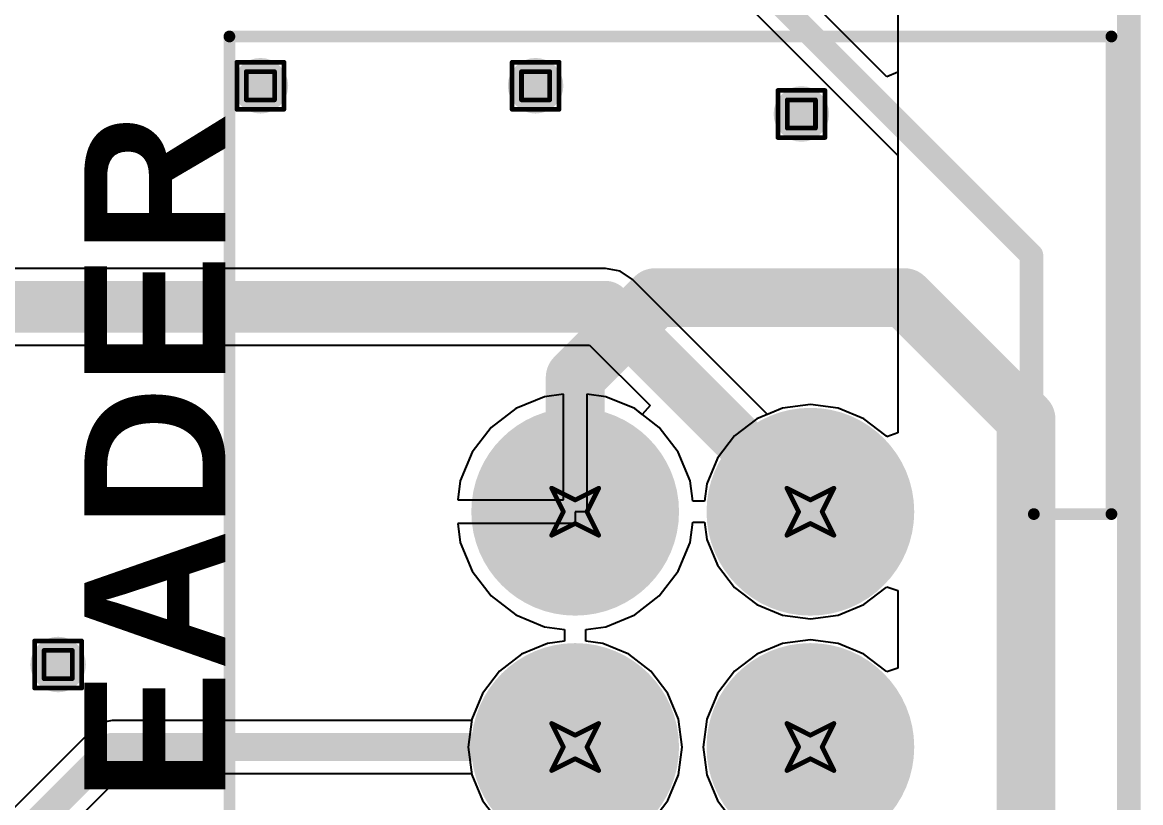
# Model space of a CAD drawing. Header units: inches. Extents: x -0.3 to 9.9, y -0.4 to 5.
# Drawn here: x 4.1548 to 4.6302, y 2.1003 to 2.4319 of the extents above; entities that cross this region are included whole.
import ezdxf

# ---------------------------------------------------------------- set-up
doc = ezdxf.new("R2010")
doc.units = ezdxf.units.IN
doc.header["$MEASUREMENT"] = 0
for name, color, linetype in [('Board Outline', 216, 'Continuous'), ('Bottom Layer', 5, 'Continuous'), ('Bottom Solder', 6, 'Continuous'), ('Drill Drawing', 1, 'Continuous'), ('Multi-Layer', 9, 'Continuous'), ('Pad Holes', 156, 'Continuous'), ('Top Layer', 1, 'Continuous'), ('Top Overlay', 2, 'Continuous'), ('Top Solder', 216, 'Continuous'), ('Via Holes', 16, 'Continuous')]:
    doc.layers.add(name, color=color, linetype=linetype)
doc.styles.add('Arial_Bold', font='', dxfattribs={"height": 0.2})
doc.styles.get('Arial_Bold').set_extended_font_data('Arial', bold=True)

# ---------------------------------------------------------------- blocks, each defined once
blk = doc.blocks.new('BH254V_6P_122')
at = {"layer": 'Bottom Layer'}
h = blk.add_hatch(color=5, dxfattribs=at)
edge = h.paths.add_edge_path()
edge.add_arc((-0.1, 0.05), 0.0401575, 0, 360)
h = blk.add_hatch(color=5, dxfattribs=at)
edge = h.paths.add_edge_path()
edge.add_arc((0, 0.05), 0.0401575, 0, 360)
h = blk.add_hatch(color=5, dxfattribs=at)
edge = h.paths.add_edge_path()
edge.add_arc((0.1, 0.05), 0.0401575, 0, 360)
blk.add_hatch(color=5, dxfattribs=at).paths.add_polyline_path([(-0.1401575, -0.0098425), (-0.0598425, -0.0098425), (-0.0598425, -0.0901575), (-0.1401575, -0.0901575)])
h = blk.add_hatch(color=5, dxfattribs=at)
edge = h.paths.add_edge_path()
edge.add_arc((0, -0.05), 0.0401575, 0, 360)
h = blk.add_hatch(color=5, dxfattribs=at)
edge = h.paths.add_edge_path()
edge.add_arc((0.1, -0.05), 0.0401575, 0, 360)
at = {"layer": 'Bottom Solder'}
h = blk.add_hatch(color=6, dxfattribs=at)
edge = h.paths.add_edge_path()
edge.add_arc((-0.1, 0.05), 0.0441575, 0, 360)
h = blk.add_hatch(color=6, dxfattribs=at)
edge = h.paths.add_edge_path()
edge.add_arc((0, 0.05), 0.0441575, 0, 360)
h = blk.add_hatch(color=6, dxfattribs=at)
edge = h.paths.add_edge_path()
edge.add_arc((0.1, 0.05), 0.0441575, 0, 360)
blk.add_hatch(color=6, dxfattribs=at).paths.add_polyline_path([(-0.1441575, -0.0058425), (-0.0558425, -0.0058425), (-0.0558425, -0.0941575), (-0.1441575, -0.0941575)])
h = blk.add_hatch(color=6, dxfattribs=at)
edge = h.paths.add_edge_path()
edge.add_arc((0, -0.05), 0.0441575, 0, 360)
h = blk.add_hatch(color=6, dxfattribs=at)
edge = h.paths.add_edge_path()
edge.add_arc((0.1, -0.05), 0.0441575, 0, 360)
at = {"layer": 'Multi-Layer'}
h = blk.add_hatch(color=9, dxfattribs=at)
edge = h.paths.add_edge_path()
edge.add_arc((-0.1, 0.05), 0.0401575, 0, 360)
h = blk.add_hatch(color=9, dxfattribs=at)
edge = h.paths.add_edge_path()
edge.add_arc((0, 0.05), 0.0401575, 0, 360)
h = blk.add_hatch(color=9, dxfattribs=at)
edge = h.paths.add_edge_path()
edge.add_arc((0.1, 0.05), 0.0401575, 0, 360)
blk.add_hatch(color=9, dxfattribs=at).paths.add_polyline_path([(-0.1401575, -0.0098425), (-0.0598425, -0.0098425), (-0.0598425, -0.0901575), (-0.1401575, -0.0901575)])
h = blk.add_hatch(color=9, dxfattribs=at)
edge = h.paths.add_edge_path()
edge.add_arc((0, -0.05), 0.0401575, 0, 360)
h = blk.add_hatch(color=9, dxfattribs=at)
edge = h.paths.add_edge_path()
edge.add_arc((0.1, -0.05), 0.0401575, 0, 360)
at = {"layer": 'Pad Holes'}
h = blk.add_hatch(color=7, dxfattribs=at)
edge = h.paths.add_edge_path()
edge.add_arc((-0.1, 0.05), 0.0200787, 0, 360)
h = blk.add_hatch(color=7, dxfattribs=at)
edge = h.paths.add_edge_path()
edge.add_arc((0, 0.05), 0.0200787, 0, 360)
h = blk.add_hatch(color=7, dxfattribs=at)
edge = h.paths.add_edge_path()
edge.add_arc((0.1, 0.05), 0.0200787, 0, 360)
h = blk.add_hatch(color=7, dxfattribs=at)
edge = h.paths.add_edge_path()
edge.add_arc((-0.1, -0.05), 0.0200787, 0, 360)
h = blk.add_hatch(color=7, dxfattribs=at)
edge = h.paths.add_edge_path()
edge.add_arc((0, -0.05), 0.0200787, 0, 360)
h = blk.add_hatch(color=7, dxfattribs=at)
edge = h.paths.add_edge_path()
edge.add_arc((0.1, -0.05), 0.0200787, 0, 360)
at = {"layer": 'Top Layer'}
h = blk.add_hatch(color=1, dxfattribs=at)
edge = h.paths.add_edge_path()
edge.add_arc((-0.1, 0.05), 0.0401575, 0, 360)
h = blk.add_hatch(color=1, dxfattribs=at)
edge = h.paths.add_edge_path()
edge.add_arc((0, 0.05), 0.0401575, 0, 360)
h = blk.add_hatch(color=1, dxfattribs=at)
edge = h.paths.add_edge_path()
edge.add_arc((0.1, 0.05), 0.0401575, 0, 360)
blk.add_hatch(color=1, dxfattribs=at).paths.add_polyline_path([(-0.1401575, -0.0098425), (-0.0598425, -0.0098425), (-0.0598425, -0.0901575), (-0.1401575, -0.0901575)])
h = blk.add_hatch(color=1, dxfattribs=at)
edge = h.paths.add_edge_path()
edge.add_arc((0, -0.05), 0.0401575, 0, 360)
h = blk.add_hatch(color=1, dxfattribs=at)
edge = h.paths.add_edge_path()
edge.add_arc((0.1, -0.05), 0.0401575, 0, 360)
at = {"layer": 'Top Overlay'}
blk.add_hatch(color=2, dxfattribs=at).paths.add_polyline_path([(-0.0955, -0.103), (-0.107, -0.103), (-0.107, -0.1105), (-0.0955, -0.1105)])
at = {"layer": 'Top Solder'}
h = blk.add_hatch(color=216, dxfattribs=at)
edge = h.paths.add_edge_path()
edge.add_arc((-0.1, 0.05), 0.0441575, 0, 360)
h = blk.add_hatch(color=216, dxfattribs=at)
edge = h.paths.add_edge_path()
edge.add_arc((0, 0.05), 0.0441575, 0, 360)
h = blk.add_hatch(color=216, dxfattribs=at)
edge = h.paths.add_edge_path()
edge.add_arc((0.1, 0.05), 0.0441575, 0, 360)
blk.add_hatch(color=216, dxfattribs=at).paths.add_polyline_path([(-0.1441575, -0.0058425), (-0.0558425, -0.0058425), (-0.0558425, -0.0941575), (-0.1441575, -0.0941575)])
h = blk.add_hatch(color=216, dxfattribs=at)
edge = h.paths.add_edge_path()
edge.add_arc((0, -0.05), 0.0441575, 0, 360)
h = blk.add_hatch(color=216, dxfattribs=at)
edge = h.paths.add_edge_path()
edge.add_arc((0.1, -0.05), 0.0441575, 0, 360)
at = {"layer": 'Top Overlay'}
for points in [[(-0.301, 0.197, 0.005, 0.005, 0), (-0.301, -0.178, 0.005, 0.005, 0)], [(-0.301, 0.197, 0.005, 0.005, 0), (0.302, 0.197, 0.005, 0.005, 0)], [(0.302, 0.197, 0.005, 0.005, 0), (0.302, -0.178, 0.005, 0.005, 0)], [(-0.101, -0.1, 0.005, 0.005, 0), (-0.112, -0.111, 0.005, 0.005, 0)], [(-0.101, -0.1, 0.005, 0.005, 0), (-0.09, -0.111, 0.005, 0.005, 0)], [(-0.112, -0.111, 0.005, 0.005, 0), (-0.09, -0.111, 0.005, 0.005, 0)], [(-0.1, -0.145, 0.005, 0.005, 0), (-0.1, -0.178, 0.005, 0.005, 0)], [(-0.1, -0.145, 0.005, 0.005, 0), (0.099, -0.145, 0.005, 0.005, 0)], [(0.099, -0.145, 0.005, 0.005, 0), (0.099, -0.178, 0.005, 0.005, 0)], [(-0.301, -0.178, 0.005, 0.005, 0), (-0.1, -0.178, 0.005, 0.005, 0)], [(0.099, -0.178, 0.005, 0.005, 0), (0.302, -0.178, 0.005, 0.005, 0)]]:
    blk.add_lwpolyline(points, format="xyseb", dxfattribs=at)
for points in [[(-0.30225, 0.197, 0.0025, 0.0025, 1), (-0.29975, 0.197, 0.0025, 0.0025, 1)], [(-0.30225, 0.197, 0.0025, 0.0025, 1), (-0.29975, 0.197, 0.0025, 0.0025, 1)], [(0.30075, 0.197, 0.0025, 0.0025, 1), (0.30325, 0.197, 0.0025, 0.0025, 1)], [(0.30075, 0.197, 0.0025, 0.0025, 1), (0.30325, 0.197, 0.0025, 0.0025, 1)], [(-0.10225, -0.1, 0.0025, 0.0025, 1), (-0.09975, -0.1, 0.0025, 0.0025, 1)], [(-0.10225, -0.1, 0.0025, 0.0025, 1), (-0.09975, -0.1, 0.0025, 0.0025, 1)], [(-0.11325, -0.111, 0.0025, 0.0025, 1), (-0.11075, -0.111, 0.0025, 0.0025, 1)], [(-0.11325, -0.111, 0.0025, 0.0025, 1), (-0.11075, -0.111, 0.0025, 0.0025, 1)], [(-0.09125, -0.111, 0.0025, 0.0025, 1), (-0.08875, -0.111, 0.0025, 0.0025, 1)], [(-0.09125, -0.111, 0.0025, 0.0025, 1), (-0.08875, -0.111, 0.0025, 0.0025, 1)], [(-0.10125, -0.145, 0.0025, 0.0025, 1), (-0.09875, -0.145, 0.0025, 0.0025, 1)], [(-0.10125, -0.145, 0.0025, 0.0025, 1), (-0.09875, -0.145, 0.0025, 0.0025, 1)], [(0.09775, -0.145, 0.0025, 0.0025, 1), (0.10025, -0.145, 0.0025, 0.0025, 1)], [(0.09775, -0.145, 0.0025, 0.0025, 1), (0.10025, -0.145, 0.0025, 0.0025, 1)], [(-0.30225, -0.178, 0.0025, 0.0025, 1), (-0.29975, -0.178, 0.0025, 0.0025, 1)], [(-0.30225, -0.178, 0.0025, 0.0025, 1), (-0.29975, -0.178, 0.0025, 0.0025, 1)], [(-0.10125, -0.178, 0.0025, 0.0025, 1), (-0.09875, -0.178, 0.0025, 0.0025, 1)], [(-0.10125, -0.178, 0.0025, 0.0025, 1), (-0.09875, -0.178, 0.0025, 0.0025, 1)], [(0.09775, -0.178, 0.0025, 0.0025, 1), (0.10025, -0.178, 0.0025, 0.0025, 1)], [(0.09775, -0.178, 0.0025, 0.0025, 1), (0.10025, -0.178, 0.0025, 0.0025, 1)], [(0.30075, -0.178, 0.0025, 0.0025, 1), (0.30325, -0.178, 0.0025, 0.0025, 1)], [(0.30075, -0.178, 0.0025, 0.0025, 1), (0.30325, -0.178, 0.0025, 0.0025, 1)]]:
    blk.add_lwpolyline(points, format="xyseb", close=True, dxfattribs=at)

msp = doc.modelspace()

# ---------------------------------------------------------------- hatches: boundary and pattern name
at = {"layer": 'Bottom Layer'}
h = msp.add_hatch(color=5, dxfattribs=at)
edge = h.paths.add_edge_path()
edge.add_arc((4.256, 2.405), 0.011811, 0, 360)
h = msp.add_hatch(color=5, dxfattribs=at)
edge = h.paths.add_edge_path()
edge.add_arc((4.373, 2.405), 0.011811, 0, 360)
h = msp.add_hatch(color=5, dxfattribs=at)
edge = h.paths.add_edge_path()
edge.add_arc((4.486, 2.393), 0.011811, 0, 360)
h = msp.add_hatch(color=5, dxfattribs=at)
edge = h.paths.add_edge_path()
edge.add_arc((4.17, 2.159), 0.011811, 0, 360)
at = {"layer": 'Bottom Solder'}
h = msp.add_hatch(color=6, dxfattribs=at)
edge = h.paths.add_edge_path()
edge.add_arc((4.256, 2.405), 0.0059055, 0, 360)
h = msp.add_hatch(color=6, dxfattribs=at)
edge = h.paths.add_edge_path()
edge.add_arc((4.373, 2.405), 0.0059055, 0, 360)
h = msp.add_hatch(color=6, dxfattribs=at)
edge = h.paths.add_edge_path()
edge.add_arc((4.486, 2.393), 0.0059055, 0, 360)
h = msp.add_hatch(color=6, dxfattribs=at)
edge = h.paths.add_edge_path()
edge.add_arc((4.17, 2.159), 0.0059055, 0, 360)
at = {"layer": 'Top Layer'}
h = msp.add_hatch(color=1, dxfattribs=at)
edge = h.paths.add_edge_path()
edge.add_arc((4.256, 2.405), 0.011811, 0, 360)
h = msp.add_hatch(color=1, dxfattribs=at)
edge = h.paths.add_edge_path()
edge.add_arc((4.373, 2.405), 0.011811, 0, 360)
h = msp.add_hatch(color=1, dxfattribs=at)
edge = h.paths.add_edge_path()
edge.add_arc((4.486, 2.393), 0.011811, 0, 360)
h = msp.add_hatch(color=1, dxfattribs=at)
edge = h.paths.add_edge_path()
edge.add_arc((4.17, 2.159), 0.011811, 0, 360)
at = {"layer": 'Top Solder'}
h = msp.add_hatch(color=216, dxfattribs=at)
edge = h.paths.add_edge_path()
edge.add_arc((4.256, 2.405), 0.0059055, 0, 360)
h = msp.add_hatch(color=216, dxfattribs=at)
edge = h.paths.add_edge_path()
edge.add_arc((4.373, 2.405), 0.0059055, 0, 360)
h = msp.add_hatch(color=216, dxfattribs=at)
edge = h.paths.add_edge_path()
edge.add_arc((4.486, 2.393), 0.0059055, 0, 360)
h = msp.add_hatch(color=216, dxfattribs=at)
edge = h.paths.add_edge_path()
edge.add_arc((4.17, 2.159), 0.0059055, 0, 360)
at = {"layer": 'Via Holes'}
h = msp.add_hatch(color=7, dxfattribs=at)
edge = h.paths.add_edge_path()
edge.add_arc((4.256, 2.405), 0.0059055, 0, 360)
h = msp.add_hatch(color=7, dxfattribs=at)
edge = h.paths.add_edge_path()
edge.add_arc((4.373, 2.405), 0.0059055, 0, 360)
h = msp.add_hatch(color=7, dxfattribs=at)
edge = h.paths.add_edge_path()
edge.add_arc((4.486, 2.393), 0.0059055, 0, 360)
h = msp.add_hatch(color=7, dxfattribs=at)
edge = h.paths.add_edge_path()
edge.add_arc((4.17, 2.159), 0.0059055, 0, 360)

# ---------------------------------------------------------------- linework, layer by layer
at = {"layer": 'Board Outline'}
msp.add_lwpolyline([(4.625232, 2.7679486, 0.01, 0.01, 0), (4.6252322, -0.122, 0.01, 0.01, 0)], format="xyseb", dxfattribs=at)
at = {"layer": 'Bottom Layer'}
for p, q in [((4.5223806, 2.4088098), (4.2910322, 2.6401582)), ((4.2795993, 2.6227527), (4.527, 2.375352)), ((4.527, 2.5445031), (4.527, 2.4107233)), ((4.527, 2.4107233), (4.5223806, 2.4088098)), ((4.527, 2.375352), (4.527, 2.2574549)), ((4.4027145, 2.3273703), (3.7636881, 2.3273703)), ((4.4089574, 2.3261285), (4.4027145, 2.3273703)), ((4.4142499, 2.3225922), (4.4089574, 2.3261285)), ((4.4715741, 2.265268), (4.4142499, 2.3225922)), ((3.7636881, 2.2947433), (4.3959572, 2.2947433)), ((4.3959572, 2.2947433), (4.4216474, 2.2690531)), ((4.3767289, 2.2728151), (4.3645274, 2.2677611)), ((4.3848226, 2.2738806), (4.3767289, 2.2728151)), ((4.3848226, 2.2289486), (4.3848226, 2.2738806)), ((4.4029163, 2.2728151), (4.3948226, 2.2738806)), ((4.3948226, 2.2738806), (4.3948226, 2.2239486)), ((4.4151178, 2.2677611), (4.4029163, 2.2728151)), ((4.4216474, 2.2690531), (4.4183436, 2.2652858)), ((4.4780341, 2.2679438), (4.4715741, 2.265268)), ((4.4898226, 2.2694958), (4.4780341, 2.2679438)), ((4.5016111, 2.2679438), (4.4898226, 2.2694958)), ((4.5125962, 2.2633936), (4.5016111, 2.2679438)), ((4.3645274, 2.2677611), (4.3540499, 2.2597213)), ((4.4183436, 2.2652858), (4.4151178, 2.2677611)), ((4.5220293, 2.2561553), (4.5125962, 2.2633936)), ((4.3540499, 2.2597213), (4.3460101, 2.2492438)), ((4.5222653, 2.2558477), (4.5220293, 2.2561553)), ((4.527, 2.2574549), (4.5222653, 2.2558477)), ((4.3460101, 2.2492438), (4.3409561, 2.2370423)), ((4.3409561, 2.2370423), (4.3398906, 2.2289486)), ((4.3398906, 2.2289486), (4.3848226, 2.2289486)), ((4.3948226, 2.2239486), (4.3898226, 2.2239486)), ((4.3898226, 2.2239486), (4.3898226, 2.2189486)), ((4.3898226, 2.2189486), (4.3398906, 2.2189486)), ((4.3398906, 2.2189486), (4.3409561, 2.2108549)), ((4.4386891, 2.2108549), (4.4398226, 2.2194646)), ((4.4398226, 2.2194646), (4.4448657, 2.2194646)), ((4.4448657, 2.2194646), (4.4458274, 2.2121601)), ((4.3409561, 2.2108549), (4.3460101, 2.1986534)), ((4.4336351, 2.1986534), (4.4386891, 2.2108549)), ((4.4458274, 2.2121601), (4.4503776, 2.201175)), ((4.3460101, 2.1986534), (4.3540499, 2.1881759)), ((4.4255953, 2.1881759), (4.4336351, 2.1986534)), ((4.4503776, 2.201175), (4.4576159, 2.1917419)), ((4.5220293, 2.1917419), (4.5222653, 2.1920495)), ((4.5222653, 2.1920495), (4.527, 2.1904423)), ((4.3540499, 2.1881759), (4.3645274, 2.1801361)), ((4.4151178, 2.1801361), (4.4255953, 2.1881759)), ((4.4576159, 2.1917419), (4.467049, 2.1845036)), ((4.5125962, 2.1845036), (4.5220293, 2.1917419)), ((4.527, 2.1904423), (4.527, 2.1574549)), ((4.467049, 2.1845036), (4.4780341, 2.1799534)), ((4.5016111, 2.1799534), (4.5125962, 2.1845036)), ((4.3645274, 2.1801361), (4.3767289, 2.1750821)), ((4.4029163, 2.1750821), (4.4151178, 2.1801361)), ((4.4780341, 2.1799534), (4.4898226, 2.1784014)), ((4.4898226, 2.1784014), (4.5016111, 2.1799534)), ((4.3767289, 2.1750821), (4.3853386, 2.1739486)), ((4.3853386, 2.1739486), (4.3853386, 2.1689055)), ((4.3943066, 2.1739486), (4.4029163, 2.1750821)), ((4.3943066, 2.1689055), (4.3943066, 2.1739486)), ((4.3853386, 2.1689055), (4.3780341, 2.1679438)), ((4.4016111, 2.1679438), (4.3943066, 2.1689055)), ((4.4898226, 2.1694958), (4.4780341, 2.1679438)), ((4.5016111, 2.1679438), (4.4898226, 2.1694958)), ((4.367049, 2.1633936), (4.3576159, 2.1561553)), ((4.3780341, 2.1679438), (4.367049, 2.1633936)), ((4.4125962, 2.1633936), (4.4016111, 2.1679438)), ((4.4220293, 2.1561553), (4.4125962, 2.1633936)), ((4.467049, 2.1633936), (4.4576159, 2.1561553)), ((4.4780341, 2.1679438), (4.467049, 2.1633936)), ((4.5125962, 2.1633936), (4.5016111, 2.1679438)), ((4.5220293, 2.1561553), (4.5125962, 2.1633936)), ((4.3576159, 2.1561553), (4.3503776, 2.1467222)), ((4.4292676, 2.1467222), (4.4220293, 2.1561553)), ((4.4576159, 2.1561553), (4.4503776, 2.1467222)), ((4.5222654, 2.1558477), (4.5220293, 2.1561553)), ((4.527, 2.1574549), (4.5222654, 2.1558477)), ((4.3503776, 2.1467222), (4.3458274, 2.1357371)), ((4.4338178, 2.1357371), (4.4292676, 2.1467222)), ((4.4503776, 2.1467222), (4.4458274, 2.1357371)), ((4.1929486, 2.1351642), (4.1886566, 2.1343104)), ((4.1929491, 2.1351641), (4.1929486, 2.1351642)), ((4.345752, 2.1351641), (4.1929491, 2.1351641)), ((4.3458274, 2.1357371), (4.345752, 2.1351641)), ((4.4353698, 2.1239486), (4.4338178, 2.1357371)), ((4.4458274, 2.1357371), (4.4442754, 2.1239486)), ((4.1850178, 2.1318789), (3.9106575, 1.8575187)), ((4.185018, 2.1318792), (4.1850178, 2.1318789)), ((4.1886566, 2.1343104), (4.185018, 2.1318792)), ((4.4338178, 2.1121601), (4.4353698, 2.1239486)), ((4.4442754, 2.1239486), (4.4458274, 2.1121601)), ((3.9930767, 1.9082155), (4.1975942, 2.1127331)), ((4.1975942, 2.1127331), (4.345752, 2.1127331)), ((4.345752, 2.1127331), (4.3458274, 2.1121601)), ((4.3458274, 2.1121601), (4.3503776, 2.101175)), ((4.4292676, 2.101175), (4.4338178, 2.1121601)), ((4.4458274, 2.1121601), (4.4503776, 2.101175)), ((4.3503776, 2.101175), (4.3576159, 2.0917419)), ((4.4220293, 2.0917419), (4.4292676, 2.101175)), ((4.4503776, 2.101175), (4.4576159, 2.0917419))]:
    msp.add_line(p, q, dxfattribs=at)
for points in [[(4.2838226, 2.6329486, 0.01, 0.01, 0), (4.5838226, 2.3329486, 0.01, 0.01, 0)], [(4.5838226, 1.895, 0.01, 0.01, 0), (4.5838226, 2.3329486, 0.01, 0.01, 0)], [(3.7569308, 2.3110568, 0.022, 0.022, 0), (4.4027145, 2.3110568, 0.022, 0.022, 0)], [(4.4027145, 2.3110568, 0.022, 0.022, 0), (4.4898226, 2.2239487, 0.022, 0.022, 0)], [(4.4898225, 2.2239487, 0.022, 0.022, 0), (4.4898226, 2.2239486, 0.022, 0.022, 0)], [(4.4898225, 2.2239484, 0.022, 0.022, 0), (4.4898226, 2.2239486, 0.022, 0.022, 0)], [(3.7708226, 1.7018226, 0.012, 0.012, 0), (4.1929486, 2.1239486, 0.012, 0.012, 0)], [(4.1929486, 2.1239486, 0.012, 0.012, 0), (4.3898226, 2.1239486, 0.012, 0.012, 0)], [(4.4898226, 2.1239486, 0.012, 0.012, 0), (4.5498226, 2.0639486, 0.012, 0.012, 0)]]:
    msp.add_lwpolyline(points, format="xyseb", dxfattribs=at)
for points in [[(4.5813226, 2.3329486, 0.005, 0.005, 1), (4.5863226, 2.3329486, 0.005, 0.005, 1)], [(4.5813226, 2.3329486, 0.005, 0.005, 1), (4.5863226, 2.3329486, 0.005, 0.005, 1)], [(4.3972145, 2.3110568, 0.011, 0.011, 1), (4.4082145, 2.3110568, 0.011, 0.011, 1)], [(4.3972145, 2.3110568, 0.011, 0.011, 1), (4.4082145, 2.3110568, 0.011, 0.011, 1)], [(4.4843225, 2.2239487, 0.011, 0.011, 1), (4.4953225, 2.2239487, 0.011, 0.011, 1)], [(4.4843225, 2.2239484, 0.011, 0.011, 1), (4.4953225, 2.2239484, 0.011, 0.011, 1)], [(4.4843226, 2.2239487, 0.011, 0.011, 1), (4.4953226, 2.2239487, 0.011, 0.011, 1)], [(4.4843226, 2.2239486, 0.011, 0.011, 1), (4.4953226, 2.2239486, 0.011, 0.011, 1)], [(4.4843226, 2.2239486, 0.011, 0.011, 1), (4.4953226, 2.2239486, 0.011, 0.011, 1)], [(4.1899486, 2.1239486, 0.006, 0.006, 1), (4.1959486, 2.1239486, 0.006, 0.006, 1)], [(4.1899486, 2.1239486, 0.006, 0.006, 1), (4.1959486, 2.1239486, 0.006, 0.006, 1)], [(4.3868226, 2.1239486, 0.006, 0.006, 1), (4.3928226, 2.1239486, 0.006, 0.006, 1)], [(4.4868226, 2.1239486, 0.006, 0.006, 1), (4.4928226, 2.1239486, 0.006, 0.006, 1)]]:
    msp.add_lwpolyline(points, format="xyseb", close=True, dxfattribs=at)
at = {"layer": 'Drill Drawing'}
for points in [[(4.246, 2.415, 0.002, 0.002, 0), (4.266, 2.415, 0.002, 0.002, 0)], [(4.246, 2.395, 0.002, 0.002, 0), (4.246, 2.415, 0.002, 0.002, 0)], [(4.266, 2.395, 0.002, 0.002, 0), (4.266, 2.415, 0.002, 0.002, 0)], [(4.363, 2.415, 0.002, 0.002, 0), (4.383, 2.415, 0.002, 0.002, 0)], [(4.363, 2.395, 0.002, 0.002, 0), (4.363, 2.415, 0.002, 0.002, 0)], [(4.383, 2.395, 0.002, 0.002, 0), (4.383, 2.415, 0.002, 0.002, 0)], [(4.25, 2.411, 0.002, 0.002, 0), (4.262, 2.411, 0.002, 0.002, 0)], [(4.25, 2.399, 0.002, 0.002, 0), (4.25, 2.411, 0.002, 0.002, 0)], [(4.262, 2.399, 0.002, 0.002, 0), (4.262, 2.411, 0.002, 0.002, 0)], [(4.367, 2.411, 0.002, 0.002, 0), (4.379, 2.411, 0.002, 0.002, 0)], [(4.367, 2.399, 0.002, 0.002, 0), (4.367, 2.411, 0.002, 0.002, 0)], [(4.379, 2.399, 0.002, 0.002, 0), (4.379, 2.411, 0.002, 0.002, 0)], [(4.476, 2.403, 0.002, 0.002, 0), (4.496, 2.403, 0.002, 0.002, 0)], [(4.476, 2.383, 0.002, 0.002, 0), (4.476, 2.403, 0.002, 0.002, 0)], [(4.496, 2.383, 0.002, 0.002, 0), (4.496, 2.403, 0.002, 0.002, 0)], [(4.25, 2.399, 0.002, 0.002, 0), (4.262, 2.399, 0.002, 0.002, 0)], [(4.367, 2.399, 0.002, 0.002, 0), (4.379, 2.399, 0.002, 0.002, 0)], [(4.48, 2.399, 0.002, 0.002, 0), (4.492, 2.399, 0.002, 0.002, 0)], [(4.48, 2.387, 0.002, 0.002, 0), (4.48, 2.399, 0.002, 0.002, 0)], [(4.492, 2.387, 0.002, 0.002, 0), (4.492, 2.399, 0.002, 0.002, 0)], [(4.246, 2.395, 0.002, 0.002, 0), (4.266, 2.395, 0.002, 0.002, 0)], [(4.363, 2.395, 0.002, 0.002, 0), (4.383, 2.395, 0.002, 0.002, 0)], [(4.48, 2.387, 0.002, 0.002, 0), (4.492, 2.387, 0.002, 0.002, 0)], [(4.476, 2.383, 0.002, 0.002, 0), (4.496, 2.383, 0.002, 0.002, 0)], [(4.3798226, 2.2339486, 0.002, 0.002, 0), (4.3898226, 2.2289486, 0.002, 0.002, 0)], [(4.3798226, 2.2339486, 0.002, 0.002, 0), (4.3848226, 2.2239486, 0.002, 0.002, 0)], [(4.3898226, 2.2289486, 0.002, 0.002, 0), (4.3998226, 2.2339486, 0.002, 0.002, 0)], [(4.3948226, 2.2239486, 0.002, 0.002, 0), (4.3998226, 2.2339486, 0.002, 0.002, 0)], [(4.4798226, 2.2339486, 0.002, 0.002, 0), (4.4898226, 2.2289486, 0.002, 0.002, 0)], [(4.4798226, 2.2339486, 0.002, 0.002, 0), (4.4848226, 2.2239486, 0.002, 0.002, 0)], [(4.4898226, 2.2289486, 0.002, 0.002, 0), (4.4998226, 2.2339486, 0.002, 0.002, 0)], [(4.4948226, 2.2239486, 0.002, 0.002, 0), (4.4998226, 2.2339486, 0.002, 0.002, 0)], [(4.3798226, 2.2139486, 0.002, 0.002, 0), (4.3848226, 2.2239486, 0.002, 0.002, 0)], [(4.3948226, 2.2239486, 0.002, 0.002, 0), (4.3998226, 2.2139486, 0.002, 0.002, 0)], [(4.4798226, 2.2139486, 0.002, 0.002, 0), (4.4848226, 2.2239486, 0.002, 0.002, 0)], [(4.4948226, 2.2239486, 0.002, 0.002, 0), (4.4998226, 2.2139486, 0.002, 0.002, 0)], [(4.3798226, 2.2139486, 0.002, 0.002, 0), (4.3898226, 2.2189486, 0.002, 0.002, 0)], [(4.3898226, 2.2189486, 0.002, 0.002, 0), (4.3998226, 2.2139486, 0.002, 0.002, 0)], [(4.4798226, 2.2139486, 0.002, 0.002, 0), (4.4898226, 2.2189486, 0.002, 0.002, 0)], [(4.4898226, 2.2189486, 0.002, 0.002, 0), (4.4998226, 2.2139486, 0.002, 0.002, 0)], [(4.16, 2.169, 0.002, 0.002, 0), (4.18, 2.169, 0.002, 0.002, 0)], [(4.16, 2.149, 0.002, 0.002, 0), (4.16, 2.169, 0.002, 0.002, 0)], [(4.18, 2.149, 0.002, 0.002, 0), (4.18, 2.169, 0.002, 0.002, 0)], [(4.164, 2.165, 0.002, 0.002, 0), (4.176, 2.165, 0.002, 0.002, 0)], [(4.164, 2.153, 0.002, 0.002, 0), (4.164, 2.165, 0.002, 0.002, 0)], [(4.176, 2.153, 0.002, 0.002, 0), (4.176, 2.165, 0.002, 0.002, 0)], [(4.164, 2.153, 0.002, 0.002, 0), (4.176, 2.153, 0.002, 0.002, 0)], [(4.16, 2.149, 0.002, 0.002, 0), (4.18, 2.149, 0.002, 0.002, 0)], [(4.3798226, 2.1339486, 0.002, 0.002, 0), (4.3898226, 2.1289486, 0.002, 0.002, 0)], [(4.3798226, 2.1339486, 0.002, 0.002, 0), (4.3848226, 2.1239486, 0.002, 0.002, 0)], [(4.3898226, 2.1289486, 0.002, 0.002, 0), (4.3998226, 2.1339486, 0.002, 0.002, 0)], [(4.3948226, 2.1239486, 0.002, 0.002, 0), (4.3998226, 2.1339486, 0.002, 0.002, 0)], [(4.4798226, 2.1339486, 0.002, 0.002, 0), (4.4898226, 2.1289486, 0.002, 0.002, 0)], [(4.4798226, 2.1339486, 0.002, 0.002, 0), (4.4848226, 2.1239486, 0.002, 0.002, 0)], [(4.4898226, 2.1289486, 0.002, 0.002, 0), (4.4998226, 2.1339486, 0.002, 0.002, 0)], [(4.4948226, 2.1239486, 0.002, 0.002, 0), (4.4998226, 2.1339486, 0.002, 0.002, 0)], [(4.3798226, 2.1139486, 0.002, 0.002, 0), (4.3848226, 2.1239486, 0.002, 0.002, 0)], [(4.3948226, 2.1239486, 0.002, 0.002, 0), (4.3998226, 2.1139486, 0.002, 0.002, 0)], [(4.4798226, 2.1139486, 0.002, 0.002, 0), (4.4848226, 2.1239486, 0.002, 0.002, 0)], [(4.4948226, 2.1239486, 0.002, 0.002, 0), (4.4998226, 2.1139486, 0.002, 0.002, 0)], [(4.3798226, 2.1139486, 0.002, 0.002, 0), (4.3898226, 2.1189486, 0.002, 0.002, 0)], [(4.3898226, 2.1189486, 0.002, 0.002, 0), (4.3998226, 2.1139486, 0.002, 0.002, 0)], [(4.4798226, 2.1139486, 0.002, 0.002, 0), (4.4898226, 2.1189486, 0.002, 0.002, 0)], [(4.4898226, 2.1189486, 0.002, 0.002, 0), (4.4998226, 2.1139486, 0.002, 0.002, 0)]]:
    msp.add_lwpolyline(points, format="xyseb", dxfattribs=at)
for points in [[(4.2455, 2.415, 0.001, 0.001, 1), (4.2465, 2.415, 0.001, 0.001, 1)], [(4.2455, 2.415, 0.001, 0.001, 1), (4.2465, 2.415, 0.001, 0.001, 1)], [(4.2655, 2.415, 0.001, 0.001, 1), (4.2665, 2.415, 0.001, 0.001, 1)], [(4.2655, 2.415, 0.001, 0.001, 1), (4.2665, 2.415, 0.001, 0.001, 1)], [(4.3625, 2.415, 0.001, 0.001, 1), (4.3635, 2.415, 0.001, 0.001, 1)], [(4.3625, 2.415, 0.001, 0.001, 1), (4.3635, 2.415, 0.001, 0.001, 1)], [(4.3825, 2.415, 0.001, 0.001, 1), (4.3835, 2.415, 0.001, 0.001, 1)], [(4.3825, 2.415, 0.001, 0.001, 1), (4.3835, 2.415, 0.001, 0.001, 1)], [(4.2495, 2.411, 0.001, 0.001, 1), (4.2505, 2.411, 0.001, 0.001, 1)], [(4.2495, 2.411, 0.001, 0.001, 1), (4.2505, 2.411, 0.001, 0.001, 1)], [(4.2615, 2.411, 0.001, 0.001, 1), (4.2625, 2.411, 0.001, 0.001, 1)], [(4.2615, 2.411, 0.001, 0.001, 1), (4.2625, 2.411, 0.001, 0.001, 1)], [(4.3665, 2.411, 0.001, 0.001, 1), (4.3675, 2.411, 0.001, 0.001, 1)], [(4.3665, 2.411, 0.001, 0.001, 1), (4.3675, 2.411, 0.001, 0.001, 1)], [(4.3785, 2.411, 0.001, 0.001, 1), (4.3795, 2.411, 0.001, 0.001, 1)], [(4.3785, 2.411, 0.001, 0.001, 1), (4.3795, 2.411, 0.001, 0.001, 1)], [(4.4755, 2.403, 0.001, 0.001, 1), (4.4765, 2.403, 0.001, 0.001, 1)], [(4.4755, 2.403, 0.001, 0.001, 1), (4.4765, 2.403, 0.001, 0.001, 1)], [(4.4955, 2.403, 0.001, 0.001, 1), (4.4965, 2.403, 0.001, 0.001, 1)], [(4.4955, 2.403, 0.001, 0.001, 1), (4.4965, 2.403, 0.001, 0.001, 1)], [(4.2495, 2.399, 0.001, 0.001, 1), (4.2505, 2.399, 0.001, 0.001, 1)], [(4.2495, 2.399, 0.001, 0.001, 1), (4.2505, 2.399, 0.001, 0.001, 1)], [(4.2615, 2.399, 0.001, 0.001, 1), (4.2625, 2.399, 0.001, 0.001, 1)], [(4.2615, 2.399, 0.001, 0.001, 1), (4.2625, 2.399, 0.001, 0.001, 1)], [(4.3665, 2.399, 0.001, 0.001, 1), (4.3675, 2.399, 0.001, 0.001, 1)], [(4.3665, 2.399, 0.001, 0.001, 1), (4.3675, 2.399, 0.001, 0.001, 1)], [(4.3785, 2.399, 0.001, 0.001, 1), (4.3795, 2.399, 0.001, 0.001, 1)], [(4.3785, 2.399, 0.001, 0.001, 1), (4.3795, 2.399, 0.001, 0.001, 1)], [(4.4795, 2.399, 0.001, 0.001, 1), (4.4805, 2.399, 0.001, 0.001, 1)], [(4.4795, 2.399, 0.001, 0.001, 1), (4.4805, 2.399, 0.001, 0.001, 1)], [(4.4915, 2.399, 0.001, 0.001, 1), (4.4925, 2.399, 0.001, 0.001, 1)], [(4.4915, 2.399, 0.001, 0.001, 1), (4.4925, 2.399, 0.001, 0.001, 1)], [(4.2455, 2.395, 0.001, 0.001, 1), (4.2465, 2.395, 0.001, 0.001, 1)], [(4.2455, 2.395, 0.001, 0.001, 1), (4.2465, 2.395, 0.001, 0.001, 1)], [(4.2655, 2.395, 0.001, 0.001, 1), (4.2665, 2.395, 0.001, 0.001, 1)], [(4.2655, 2.395, 0.001, 0.001, 1), (4.2665, 2.395, 0.001, 0.001, 1)], [(4.3625, 2.395, 0.001, 0.001, 1), (4.3635, 2.395, 0.001, 0.001, 1)], [(4.3625, 2.395, 0.001, 0.001, 1), (4.3635, 2.395, 0.001, 0.001, 1)], [(4.3825, 2.395, 0.001, 0.001, 1), (4.3835, 2.395, 0.001, 0.001, 1)], [(4.3825, 2.395, 0.001, 0.001, 1), (4.3835, 2.395, 0.001, 0.001, 1)], [(4.4795, 2.387, 0.001, 0.001, 1), (4.4805, 2.387, 0.001, 0.001, 1)], [(4.4795, 2.387, 0.001, 0.001, 1), (4.4805, 2.387, 0.001, 0.001, 1)], [(4.4915, 2.387, 0.001, 0.001, 1), (4.4925, 2.387, 0.001, 0.001, 1)], [(4.4915, 2.387, 0.001, 0.001, 1), (4.4925, 2.387, 0.001, 0.001, 1)], [(4.4755, 2.383, 0.001, 0.001, 1), (4.4765, 2.383, 0.001, 0.001, 1)], [(4.4755, 2.383, 0.001, 0.001, 1), (4.4765, 2.383, 0.001, 0.001, 1)], [(4.4955, 2.383, 0.001, 0.001, 1), (4.4965, 2.383, 0.001, 0.001, 1)], [(4.4955, 2.383, 0.001, 0.001, 1), (4.4965, 2.383, 0.001, 0.001, 1)], [(4.3793226, 2.2339486, 0.001, 0.001, 1), (4.3803226, 2.2339486, 0.001, 0.001, 1)], [(4.3793226, 2.2339486, 0.001, 0.001, 1), (4.3803226, 2.2339486, 0.001, 0.001, 1)], [(4.3993226, 2.2339486, 0.001, 0.001, 1), (4.4003226, 2.2339486, 0.001, 0.001, 1)], [(4.3993226, 2.2339486, 0.001, 0.001, 1), (4.4003226, 2.2339486, 0.001, 0.001, 1)], [(4.4793226, 2.2339486, 0.001, 0.001, 1), (4.4803226, 2.2339486, 0.001, 0.001, 1)], [(4.4793226, 2.2339486, 0.001, 0.001, 1), (4.4803226, 2.2339486, 0.001, 0.001, 1)], [(4.4993226, 2.2339486, 0.001, 0.001, 1), (4.5003226, 2.2339486, 0.001, 0.001, 1)], [(4.4993226, 2.2339486, 0.001, 0.001, 1), (4.5003226, 2.2339486, 0.001, 0.001, 1)], [(4.3893226, 2.2289486, 0.001, 0.001, 1), (4.3903226, 2.2289486, 0.001, 0.001, 1)], [(4.3893226, 2.2289486, 0.001, 0.001, 1), (4.3903226, 2.2289486, 0.001, 0.001, 1)], [(4.4893226, 2.2289486, 0.001, 0.001, 1), (4.4903226, 2.2289486, 0.001, 0.001, 1)], [(4.4893226, 2.2289486, 0.001, 0.001, 1), (4.4903226, 2.2289486, 0.001, 0.001, 1)], [(4.3843226, 2.2239486, 0.001, 0.001, 1), (4.3853226, 2.2239486, 0.001, 0.001, 1)], [(4.3843226, 2.2239486, 0.001, 0.001, 1), (4.3853226, 2.2239486, 0.001, 0.001, 1)], [(4.3943226, 2.2239486, 0.001, 0.001, 1), (4.3953226, 2.2239486, 0.001, 0.001, 1)], [(4.3943226, 2.2239486, 0.001, 0.001, 1), (4.3953226, 2.2239486, 0.001, 0.001, 1)], [(4.4843226, 2.2239486, 0.001, 0.001, 1), (4.4853226, 2.2239486, 0.001, 0.001, 1)], [(4.4843226, 2.2239486, 0.001, 0.001, 1), (4.4853226, 2.2239486, 0.001, 0.001, 1)], [(4.4943226, 2.2239486, 0.001, 0.001, 1), (4.4953226, 2.2239486, 0.001, 0.001, 1)], [(4.4943226, 2.2239486, 0.001, 0.001, 1), (4.4953226, 2.2239486, 0.001, 0.001, 1)], [(4.3893226, 2.2189486, 0.001, 0.001, 1), (4.3903226, 2.2189486, 0.001, 0.001, 1)], [(4.3893226, 2.2189486, 0.001, 0.001, 1), (4.3903226, 2.2189486, 0.001, 0.001, 1)], [(4.4893226, 2.2189486, 0.001, 0.001, 1), (4.4903226, 2.2189486, 0.001, 0.001, 1)], [(4.4893226, 2.2189486, 0.001, 0.001, 1), (4.4903226, 2.2189486, 0.001, 0.001, 1)], [(4.3793226, 2.2139486, 0.001, 0.001, 1), (4.3803226, 2.2139486, 0.001, 0.001, 1)], [(4.3793226, 2.2139486, 0.001, 0.001, 1), (4.3803226, 2.2139486, 0.001, 0.001, 1)], [(4.3993226, 2.2139486, 0.001, 0.001, 1), (4.4003226, 2.2139486, 0.001, 0.001, 1)], [(4.3993226, 2.2139486, 0.001, 0.001, 1), (4.4003226, 2.2139486, 0.001, 0.001, 1)], [(4.4793226, 2.2139486, 0.001, 0.001, 1), (4.4803226, 2.2139486, 0.001, 0.001, 1)], [(4.4793226, 2.2139486, 0.001, 0.001, 1), (4.4803226, 2.2139486, 0.001, 0.001, 1)], [(4.4993226, 2.2139486, 0.001, 0.001, 1), (4.5003226, 2.2139486, 0.001, 0.001, 1)], [(4.4993226, 2.2139486, 0.001, 0.001, 1), (4.5003226, 2.2139486, 0.001, 0.001, 1)], [(4.1595, 2.169, 0.001, 0.001, 1), (4.1605, 2.169, 0.001, 0.001, 1)], [(4.1595, 2.169, 0.001, 0.001, 1), (4.1605, 2.169, 0.001, 0.001, 1)], [(4.1795, 2.169, 0.001, 0.001, 1), (4.1805, 2.169, 0.001, 0.001, 1)], [(4.1795, 2.169, 0.001, 0.001, 1), (4.1805, 2.169, 0.001, 0.001, 1)], [(4.1635, 2.165, 0.001, 0.001, 1), (4.1645, 2.165, 0.001, 0.001, 1)], [(4.1635, 2.165, 0.001, 0.001, 1), (4.1645, 2.165, 0.001, 0.001, 1)], [(4.1755, 2.165, 0.001, 0.001, 1), (4.1765, 2.165, 0.001, 0.001, 1)], [(4.1755, 2.165, 0.001, 0.001, 1), (4.1765, 2.165, 0.001, 0.001, 1)], [(4.1635, 2.153, 0.001, 0.001, 1), (4.1645, 2.153, 0.001, 0.001, 1)], [(4.1635, 2.153, 0.001, 0.001, 1), (4.1645, 2.153, 0.001, 0.001, 1)], [(4.1755, 2.153, 0.001, 0.001, 1), (4.1765, 2.153, 0.001, 0.001, 1)], [(4.1755, 2.153, 0.001, 0.001, 1), (4.1765, 2.153, 0.001, 0.001, 1)], [(4.1595, 2.149, 0.001, 0.001, 1), (4.1605, 2.149, 0.001, 0.001, 1)], [(4.1595, 2.149, 0.001, 0.001, 1), (4.1605, 2.149, 0.001, 0.001, 1)], [(4.1795, 2.149, 0.001, 0.001, 1), (4.1805, 2.149, 0.001, 0.001, 1)], [(4.1795, 2.149, 0.001, 0.001, 1), (4.1805, 2.149, 0.001, 0.001, 1)], [(4.3793226, 2.1339486, 0.001, 0.001, 1), (4.3803226, 2.1339486, 0.001, 0.001, 1)], [(4.3793226, 2.1339486, 0.001, 0.001, 1), (4.3803226, 2.1339486, 0.001, 0.001, 1)], [(4.3993226, 2.1339486, 0.001, 0.001, 1), (4.4003226, 2.1339486, 0.001, 0.001, 1)], [(4.3993226, 2.1339486, 0.001, 0.001, 1), (4.4003226, 2.1339486, 0.001, 0.001, 1)], [(4.4793226, 2.1339486, 0.001, 0.001, 1), (4.4803226, 2.1339486, 0.001, 0.001, 1)], [(4.4793226, 2.1339486, 0.001, 0.001, 1), (4.4803226, 2.1339486, 0.001, 0.001, 1)], [(4.4993226, 2.1339486, 0.001, 0.001, 1), (4.5003226, 2.1339486, 0.001, 0.001, 1)], [(4.4993226, 2.1339486, 0.001, 0.001, 1), (4.5003226, 2.1339486, 0.001, 0.001, 1)], [(4.3893226, 2.1289486, 0.001, 0.001, 1), (4.3903226, 2.1289486, 0.001, 0.001, 1)], [(4.3893226, 2.1289486, 0.001, 0.001, 1), (4.3903226, 2.1289486, 0.001, 0.001, 1)], [(4.4893226, 2.1289486, 0.001, 0.001, 1), (4.4903226, 2.1289486, 0.001, 0.001, 1)], [(4.4893226, 2.1289486, 0.001, 0.001, 1), (4.4903226, 2.1289486, 0.001, 0.001, 1)], [(4.3843226, 2.1239486, 0.001, 0.001, 1), (4.3853226, 2.1239486, 0.001, 0.001, 1)], [(4.3843226, 2.1239486, 0.001, 0.001, 1), (4.3853226, 2.1239486, 0.001, 0.001, 1)], [(4.3943226, 2.1239486, 0.001, 0.001, 1), (4.3953226, 2.1239486, 0.001, 0.001, 1)], [(4.3943226, 2.1239486, 0.001, 0.001, 1), (4.3953226, 2.1239486, 0.001, 0.001, 1)], [(4.4843226, 2.1239486, 0.001, 0.001, 1), (4.4853226, 2.1239486, 0.001, 0.001, 1)], [(4.4843226, 2.1239486, 0.001, 0.001, 1), (4.4853226, 2.1239486, 0.001, 0.001, 1)], [(4.4943226, 2.1239486, 0.001, 0.001, 1), (4.4953226, 2.1239486, 0.001, 0.001, 1)], [(4.4943226, 2.1239486, 0.001, 0.001, 1), (4.4953226, 2.1239486, 0.001, 0.001, 1)], [(4.3893226, 2.1189486, 0.001, 0.001, 1), (4.3903226, 2.1189486, 0.001, 0.001, 1)], [(4.3893226, 2.1189486, 0.001, 0.001, 1), (4.3903226, 2.1189486, 0.001, 0.001, 1)], [(4.4893226, 2.1189486, 0.001, 0.001, 1), (4.4903226, 2.1189486, 0.001, 0.001, 1)], [(4.4893226, 2.1189486, 0.001, 0.001, 1), (4.4903226, 2.1189486, 0.001, 0.001, 1)], [(4.3793226, 2.1139486, 0.001, 0.001, 1), (4.3803226, 2.1139486, 0.001, 0.001, 1)], [(4.3793226, 2.1139486, 0.001, 0.001, 1), (4.3803226, 2.1139486, 0.001, 0.001, 1)], [(4.3993226, 2.1139486, 0.001, 0.001, 1), (4.4003226, 2.1139486, 0.001, 0.001, 1)], [(4.3993226, 2.1139486, 0.001, 0.001, 1), (4.4003226, 2.1139486, 0.001, 0.001, 1)], [(4.4793226, 2.1139486, 0.001, 0.001, 1), (4.4803226, 2.1139486, 0.001, 0.001, 1)], [(4.4793226, 2.1139486, 0.001, 0.001, 1), (4.4803226, 2.1139486, 0.001, 0.001, 1)], [(4.4993226, 2.1139486, 0.001, 0.001, 1), (4.5003226, 2.1139486, 0.001, 0.001, 1)], [(4.4993226, 2.1139486, 0.001, 0.001, 1), (4.5003226, 2.1139486, 0.001, 0.001, 1)]]:
    msp.add_lwpolyline(points, format="xyseb", close=True, dxfattribs=at)
at = {"layer": 'Top Layer'}
for p, q in [((4.527, 2.5445031), (4.527, 2.2574549)), ((4.3767289, 2.2728151), (4.3645274, 2.2677611)), ((4.3848226, 2.2738806), (4.3767289, 2.2728151)), ((4.3848226, 2.2289486), (4.3848226, 2.2738806)), ((4.4029163, 2.2728151), (4.3948226, 2.2738806)), ((4.3948226, 2.2738806), (4.3948226, 2.2239486)), ((4.4151178, 2.2677611), (4.4029163, 2.2728151)), ((4.4780341, 2.2679438), (4.467049, 2.2633936)), ((4.4898226, 2.2694958), (4.4780341, 2.2679438)), ((4.5016111, 2.2679438), (4.4898226, 2.2694958)), ((4.5125962, 2.2633936), (4.5016111, 2.2679438)), ((4.3645274, 2.2677611), (4.3540499, 2.2597213)), ((4.4255953, 2.2597213), (4.4151178, 2.2677611)), ((4.467049, 2.2633936), (4.4576159, 2.2561553)), ((4.5220293, 2.2561553), (4.5125962, 2.2633936)), ((4.3540499, 2.2597213), (4.3460101, 2.2492438)), ((4.4336351, 2.2492438), (4.4255953, 2.2597213)), ((4.4576159, 2.2561553), (4.4503776, 2.2467222)), ((4.5222653, 2.2558477), (4.5220293, 2.2561553)), ((4.527, 2.2574549), (4.5222653, 2.2558477)), ((4.3460101, 2.2492438), (4.3409561, 2.2370423)), ((4.4386891, 2.2370423), (4.4336351, 2.2492438)), ((4.4503776, 2.2467222), (4.4458274, 2.2357371)), ((4.3409561, 2.2370423), (4.3398906, 2.2289486)), ((4.4398226, 2.2284326), (4.4386891, 2.2370423)), ((4.4458274, 2.2357371), (4.4448657, 2.2284326)), ((4.3398906, 2.2289486), (4.3848226, 2.2289486)), ((4.4448657, 2.2284326), (4.4398226, 2.2284326)), ((4.3948226, 2.2239486), (4.3898226, 2.2239486)), ((4.3898226, 2.2239486), (4.3898226, 2.2189486)), ((4.3898226, 2.2189486), (4.3398906, 2.2189486)), ((4.3398906, 2.2189486), (4.3409561, 2.2108549)), ((4.3409561, 2.2108549), (4.3460101, 2.1986534)), ((4.3460101, 2.1986534), (4.3540499, 2.1881759)), ((4.3540499, 2.1881759), (4.3645274, 2.1801361)), ((4.3645274, 2.1801361), (4.3767289, 2.1750821)), ((4.3767289, 2.1750821), (4.3853386, 2.1739486)), ((4.3853386, 2.1739486), (4.3853386, 2.1689055)), ((4.3853386, 2.1689055), (4.3780341, 2.1679438)), ((4.367049, 2.1633936), (4.3576159, 2.1561553)), ((4.3780341, 2.1679438), (4.367049, 2.1633936)), ((4.3576159, 2.1561553), (4.3503776, 2.1467222)), ((4.3503776, 2.1467222), (4.3458274, 2.1357371)), ((4.3458274, 2.1357371), (4.3442754, 2.1239486)), ((4.3442754, 2.1239486), (4.3458274, 2.1121601)), ((4.3458274, 2.1121601), (4.3503776, 2.101175)), ((4.3503776, 2.101175), (4.3576159, 2.0917419))]:
    msp.add_line(p, q, dxfattribs=at)
for points in [[(4.3898226, 2.2809486, 0.025, 0.025, 0), (4.4238226, 2.3149486, 0.025, 0.025, 0)], [(4.4238226, 2.3149486, 0.025, 0.025, 0), (4.5298226, 2.3149486, 0.025, 0.025, 0)], [(4.5298226, 2.3149486, 0.025, 0.025, 0), (4.5815278, 2.2632434, 0.025, 0.025, 0)], [(4.3898226, 2.2239486, 0.025, 0.025, 0), (4.3898226, 2.2809486, 0.025, 0.025, 0)], [(4.5815278, 1.812, 0.025, 0.025, 0), (4.5815278, 2.2632434, 0.025, 0.025, 0)]]:
    msp.add_lwpolyline(points, format="xyseb", dxfattribs=at)
for points in [[(4.4175726, 2.3149486, 0.0125, 0.0125, 1), (4.4300726, 2.3149486, 0.0125, 0.0125, 1)], [(4.4175726, 2.3149486, 0.0125, 0.0125, 1), (4.4300726, 2.3149486, 0.0125, 0.0125, 1)], [(4.5235726, 2.3149486, 0.0125, 0.0125, 1), (4.5360726, 2.3149486, 0.0125, 0.0125, 1)], [(4.5235726, 2.3149486, 0.0125, 0.0125, 1), (4.5360726, 2.3149486, 0.0125, 0.0125, 1)], [(4.3835726, 2.2809486, 0.0125, 0.0125, 1), (4.3960726, 2.2809486, 0.0125, 0.0125, 1)], [(4.3835726, 2.2809486, 0.0125, 0.0125, 1), (4.3960726, 2.2809486, 0.0125, 0.0125, 1)], [(4.5752778, 2.2632434, 0.0125, 0.0125, 1), (4.5877778, 2.2632434, 0.0125, 0.0125, 1)], [(4.5752778, 2.2632434, 0.0125, 0.0125, 1), (4.5877778, 2.2632434, 0.0125, 0.0125, 1)], [(4.3835726, 2.2239486, 0.0125, 0.0125, 1), (4.3960726, 2.2239486, 0.0125, 0.0125, 1)]]:
    msp.add_lwpolyline(points, format="xyseb", close=True, dxfattribs=at)

# ---------------------------------------------------------------- block references
at = {"rotation": 90}
msp.add_blockref('BH254V_6P_122', (4.4398226, 2.1239486), dxfattribs=at)

# ---------------------------------------------------------------- texts
at = {"layer": 'Top Overlay', "style": 'Arial_Bold'}
msp.add_text('ICSP HEADER', height=0.06, rotation=90, dxfattribs=at).set_placement((4.2411206, 1.8209486))

doc.saveas('drawing.dxf')
